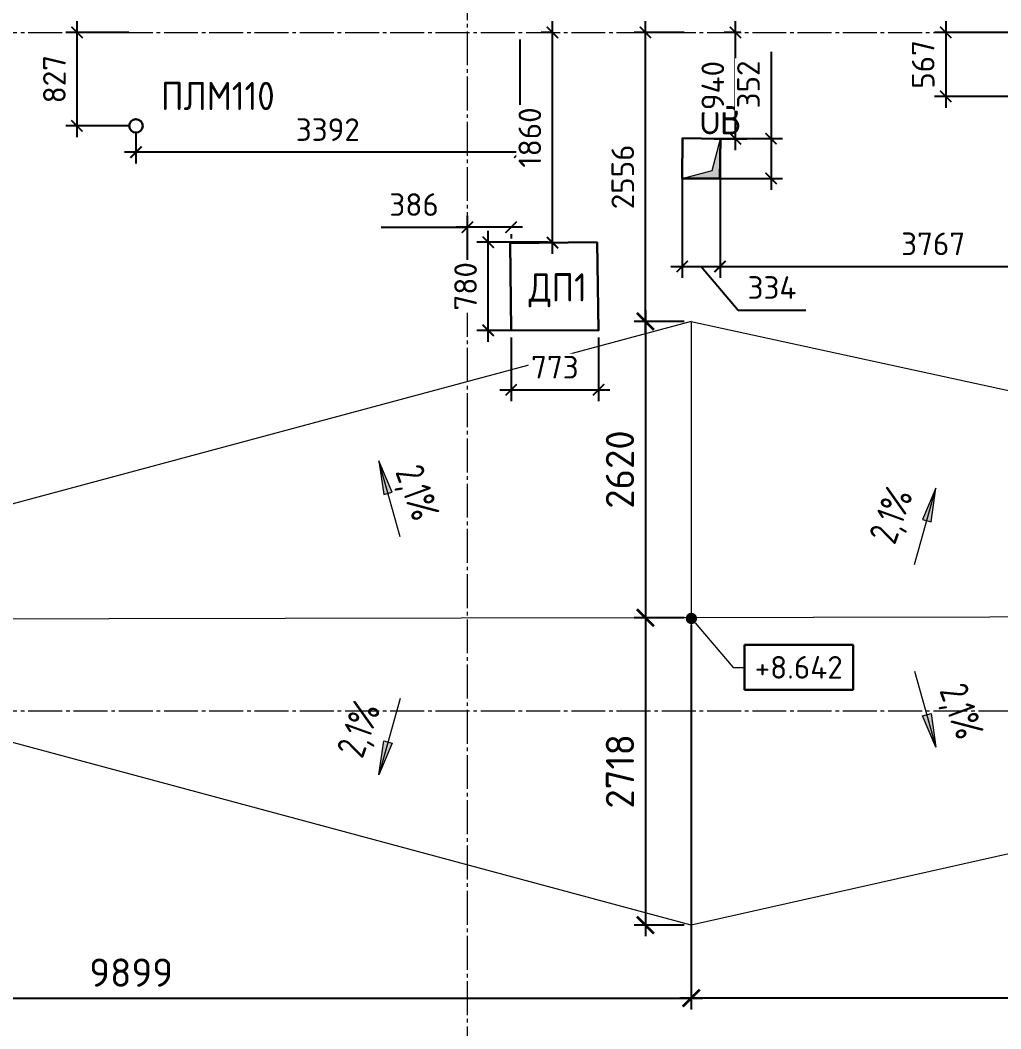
# Model space of a CAD drawing. Header units: millimetres. Extents: x -263990 to 193903, y -164417 to 240530.
# Drawn here: x -102340 to -93672, y -46842 to -37921 of the extents above; entities that cross this region are included whole.
import ezdxf
from ezdxf import colors
from ezdxf.entities.mleader import LeaderData, LeaderLine
from ezdxf.enums import TextEntityAlignment as Align
from ezdxf.math import Vec2, Vec3

# ---------------------------------------------------------------- set-up
doc = ezdxf.new("R2010")
doc.units = ezdxf.units.MM
doc.header["$LTSCALE"] = 20
doc.linetypes.add('CENTER', pattern=[20, 15, -1.7, 1.6, -1.7])
doc.layers.get('0').update_dxf_attribs({"lineweight": 0})
doc.layers.get('Defpoints').update_dxf_attribs({"color": 4})
for name, color, linetype, lineweight in [('Высотные отметки', 7, 'Continuous', 9), ('Линии1', 7, 'Continuous', 30), ('Оси', 7, 'CENTER', 9), ('Размеры', 7, 'Continuous', 9), ('Уклоны в точках', 7, 'Continuous', 9)]:
    doc.layers.add(name, color=color, linetype=linetype, lineweight=lineweight)
doc.styles.add('GOST Common_2', font='gost-common.ttf', dxfattribs={"width": 0.9, "height": 250})
doc.styles.add('ISOCPEUR', font='isocpeur.ttf', dxfattribs={"width": 0.9, "height": 250})
doc.styles.add('PDF ISOCPEUR', font='isocpeur.ttf')
doc.dimstyles.new('СПДС размеры', dxfattribs={"dimscale": 100, "dimtxt": 2.5, "dimasz": 1.5, "dimexe": 1, "dimexo": 0.625, "dimgap": 1, "dimtad": 1, "dimdec": 0, "dimtxsty": 'PDF ISOCPEUR', "dimblk": 'ARCHTICK', "dimcen": 2.5, "dimdle": 1, "dimadec": 0, "dimazin": 2, "dimtfac": 0.75, "dimtdec": 0, "dimtmove": 1, "dimatfit": 3, "dimfxl": 1, "dimtfill": 1, "dimtolj": 1, "dimarcsym": 1})
doc.dimstyles.new('СПДС размеры 2мм', dxfattribs={"dimscale": 100, "dimtxt": 2, "dimasz": 1, "dimexe": 1, "dimexo": 0.625, "dimgap": 1, "dimtad": 1, "dimdec": 0, "dimtxsty": 'PDF ISOCPEUR', "dimblk": 'ARCHTICK', "dimcen": 2.5, "dimdle": 1, "dimadec": 0, "dimazin": 2, "dimtfac": 0.75, "dimtdec": 0, "dimtmove": 1, "dimatfit": 3, "dimfxl": 1, "dimtfill": 1, "dimtolj": 1, "dimarcsym": 1})

# ---------------------------------------------------------------- blocks, each defined once
blk = doc.blocks.new('_ArchTick')
at = {"color": 0, "linetype": 'ByBlock', "const_width": 0.15}
blk.add_lwpolyline([(-0.5, -0.5), (0.5, 0.5)], dxfattribs=at)
blk = doc.blocks.new('*D593')
at = {"layer": 'Defpoints', "color": 0, "transparency": 16777216}
for p in [(-96409.3, -43235.5), (-84318, -43182.5), (-96409.3, -46569.6)]:
    blk.add_point(p, dxfattribs=at)
at = {"layer": 'Размеры', "color": 0, "lineweight": -2, "transparency": 16777216}
for p, q in [((-84318, -43245), (-84318, -46669.6)), ((-96409.3, -43298), (-96409.3, -46669.6)), ((-84218, -46569.6), (-96509.3, -46569.6))]:
    blk.add_line(p, q, dxfattribs=at)
at = {"layer": 'Размеры', "color": 0, "lineweight": -2, "transparency": 16777216, "xscale": 150, "yscale": 150, "zscale": 150, "rotation": 180}
blk.add_blockref('_ArchTick', (-96409.3, -46569.6), dxfattribs=at)
at = {"layer": 'Размеры', "color": 0, "lineweight": -2, "transparency": 16777216, "xscale": 150, "yscale": 150, "zscale": 150}
blk.add_blockref('_ArchTick', (-84318, -46569.6), dxfattribs=at)
at = {"layer": 'Размеры', "color": 0, "lineweight": 20, "transparency": 16777216, "insert": (-90363.6, -46344.6), "char_height": 250, "attachment_point": 5, "style": 'PDF ISOCPEUR', "bg_fill": 3, "box_fill_scale": 1.1, "bg_fill_color": 256, "bg_fill_true_color": 13158600, "bg_fill_transparency": 0}
blk.add_mtext('\\A1;12091', dxfattribs=at)
blk = doc.blocks.new('*D594')
at = {"layer": 'Defpoints', "color": 0, "transparency": 16777216}
for p in [(-106308.5, -43225.1, 29159.7), (-96409.3, -43205.9), (-96409.3, -46569.6)]:
    blk.add_point(p, dxfattribs=at)
at = {"layer": 'Размеры', "color": 0, "lineweight": -2, "transparency": 16777216}
for p, q in [((-106308.5, -43287.6), (-106308.5, -46669.6)), ((-96409.3, -43268.4), (-96409.3, -46669.6)), ((-106408.5, -46569.6), (-96309.3, -46569.6))]:
    blk.add_line(p, q, dxfattribs=at)
at = {"layer": 'Размеры', "color": 0, "lineweight": -2, "transparency": 16777216, "xscale": 150, "yscale": 150, "zscale": 150, "rotation": 180}
blk.add_blockref('_ArchTick', (-106308.5, -46569.6), dxfattribs=at)
at = {"layer": 'Размеры', "color": 0, "lineweight": -2, "transparency": 16777216, "xscale": 150, "yscale": 150, "zscale": 150}
blk.add_blockref('_ArchTick', (-96409.3, -46569.6), dxfattribs=at)
at = {"layer": 'Размеры', "color": 0, "lineweight": 20, "transparency": 16777216, "insert": (-101358.9, -46344.6), "char_height": 250, "attachment_point": 5, "style": 'PDF ISOCPEUR', "bg_fill": 3, "box_fill_scale": 1.1, "bg_fill_color": 256, "bg_fill_true_color": 13158600, "bg_fill_transparency": 0}
blk.add_mtext('\\A1;9899', dxfattribs=at)
blk = doc.blocks.new('*D605')
at = {"layer": 'Defpoints', "color": 0, "transparency": 16777216}
for p in [(-96813.7, -38029.4), (-96409.3, -38029.4), (-96409.3, -40585.5, 50.4)]:
    blk.add_point(p, dxfattribs=at)
at = {"layer": 'Размеры', "color": 0, "lineweight": -2, "transparency": 16777216}
for p, q in [((-96813.7, -40685.5), (-96813.7, -37929.4)), ((-96471.8, -38029.4), (-96913.7, -38029.4)), ((-96471.8, -40585.5), (-96913.7, -40585.5))]:
    blk.add_line(p, q, dxfattribs=at)
at = {"layer": 'Размеры', "color": 0, "lineweight": -2, "transparency": 16777216, "xscale": 100, "yscale": 100, "zscale": 100}
for p, rotation in [((-96813.7, -38029.4), 90), ((-96813.7, -40585.5), 270)]:
    blk.add_blockref('_ArchTick', p, dxfattribs=dict(at, rotation=rotation))
at = {"layer": 'Размеры', "color": 0, "transparency": 16777216, "insert": (-97013.7, -39307.4), "char_height": 200, "attachment_point": 5, "rotation": 90, "style": 'PDF ISOCPEUR', "bg_fill": 3, "box_fill_scale": 1.1, "bg_fill_color": 256, "bg_fill_true_color": 13158600, "bg_fill_transparency": 0}
blk.add_mtext('\\A1;2556', dxfattribs=at)
blk = doc.blocks.new('*D606')
at = {"layer": 'Defpoints', "color": 0, "transparency": 16777216}
for p in [(-96409.3, -40585.5, 50.4), (-96813.7, -43205.8), (-96409.3, -43205.8)]:
    blk.add_point(p, dxfattribs=at)
at = {"layer": 'Размеры', "color": 0, "lineweight": -2, "transparency": 16777216}
for p, q in [((-96813.7, -40485.5), (-96813.7, -43305.8)), ((-96471.8, -40585.5), (-96913.7, -40585.5)), ((-96471.8, -43205.8), (-96913.7, -43205.8))]:
    blk.add_line(p, q, dxfattribs=at)
at = {"layer": 'Размеры', "color": 0, "lineweight": -2, "transparency": 16777216, "xscale": 150, "yscale": 150, "zscale": 150}
for p, rotation in [((-96813.7, -40585.5), 90), ((-96813.7, -43205.8), 270)]:
    blk.add_blockref('_ArchTick', p, dxfattribs=dict(at, rotation=rotation))
at = {"layer": 'Размеры', "color": 0, "transparency": 16777216, "insert": (-97038.7, -41895.6), "char_height": 250, "attachment_point": 5, "rotation": 90, "style": 'PDF ISOCPEUR', "bg_fill": 3, "box_fill_scale": 1.1, "bg_fill_color": 256, "bg_fill_true_color": 13158600, "bg_fill_transparency": 0}
blk.add_mtext('\\A1;2620', dxfattribs=at)
blk = doc.blocks.new('*D607')
at = {"layer": 'Defpoints', "color": 0, "transparency": 16777216}
for p in [(-96409.3, -43205.8), (-96813.7, -45923.5), (-96409.3, -45923.5, 50.4)]:
    blk.add_point(p, dxfattribs=at)
at = {"layer": 'Размеры', "color": 0, "lineweight": -2, "transparency": 16777216}
for p, q in [((-96813.7, -43105.8), (-96813.7, -46023.5)), ((-96471.8, -43205.8), (-96913.7, -43205.8)), ((-96471.8, -45923.5), (-96913.7, -45923.5))]:
    blk.add_line(p, q, dxfattribs=at)
at = {"layer": 'Размеры', "color": 0, "lineweight": -2, "transparency": 16777216, "xscale": 150, "yscale": 150, "zscale": 150}
for p, rotation in [((-96813.7, -43205.8), 90), ((-96813.7, -45923.5), 270)]:
    blk.add_blockref('_ArchTick', p, dxfattribs=dict(at, rotation=rotation))
at = {"layer": 'Размеры', "color": 0, "transparency": 16777216, "insert": (-97038.7, -44564.6), "char_height": 250, "attachment_point": 5, "rotation": 90, "style": 'PDF ISOCPEUR', "bg_fill": 3, "box_fill_scale": 1.1, "bg_fill_color": 256, "bg_fill_true_color": 13158600, "bg_fill_transparency": 0}
blk.add_mtext('\\A1;2718', dxfattribs=at)
blk = doc.blocks.new('*D610')
at = {"layer": 'Defpoints', "color": 0, "transparency": 16777216}
for p in [(-97925, -38029.4), (-101316.9, -38856.4), (-101316.9, -39089.4)]:
    blk.add_point(p, dxfattribs=at)
at = {"layer": 'Размеры', "color": 0, "lineweight": -2, "transparency": 16777216}
for p, q in [((-97925, -38091.9), (-97925, -39189.4)), ((-101316.9, -38918.9), (-101316.9, -39189.4)), ((-97825, -39089.4), (-101416.9, -39089.4))]:
    blk.add_line(p, q, dxfattribs=at)
at = {"layer": 'Размеры', "color": 0, "lineweight": -2, "transparency": 16777216, "xscale": 100, "yscale": 100, "zscale": 100, "rotation": 180}
blk.add_blockref('_ArchTick', (-101316.9, -39089.4), dxfattribs=at)
at = {"layer": 'Размеры', "color": 0, "lineweight": -2, "transparency": 16777216, "xscale": 100, "yscale": 100, "zscale": 100}
blk.add_blockref('_ArchTick', (-97925, -39089.4), dxfattribs=at)
at = {"layer": 'Размеры', "color": 0, "transparency": 16777216, "insert": (-99621, -38889.4), "char_height": 200, "attachment_point": 5, "style": 'PDF ISOCPEUR', "bg_fill": 3, "box_fill_scale": 1.1, "bg_fill_color": 256, "bg_fill_true_color": 13158600, "bg_fill_transparency": 0}
blk.add_mtext('\\A1;3392', dxfattribs=at)
blk = doc.blocks.new('*D611')
at = {"layer": 'Defpoints', "color": 0, "transparency": 16777216}
for p in [(-101316.9, -38029.4), (-101837.9, -38856.4), (-101316.9, -38856.4)]:
    blk.add_point(p, dxfattribs=at)
at = {"layer": 'Размеры', "color": 0, "lineweight": -2, "transparency": 16777216}
for p, q in [((-101837.9, -37929.4), (-101837.9, -38956.4)), ((-101379.4, -38029.4), (-101937.9, -38029.4)), ((-101379.4, -38856.4), (-101937.9, -38856.4))]:
    blk.add_line(p, q, dxfattribs=at)
at = {"layer": 'Размеры', "color": 0, "lineweight": -2, "transparency": 16777216, "xscale": 100, "yscale": 100, "zscale": 100}
for p, rotation in [((-101837.9, -38029.4), 90), ((-101837.9, -38856.4), 270)]:
    blk.add_blockref('_ArchTick', p, dxfattribs=dict(at, rotation=rotation))
at = {"layer": 'Размеры', "color": 0, "transparency": 16777216, "insert": (-102037.9, -38442.9), "char_height": 200, "attachment_point": 5, "rotation": 90, "style": 'PDF ISOCPEUR', "bg_fill": 3, "box_fill_scale": 1.1, "bg_fill_color": 256, "bg_fill_true_color": 13158600, "bg_fill_transparency": 0}
blk.add_mtext('\\A1;827', dxfattribs=at)
blk = doc.blocks.new('*D642')
at = {"layer": 'Defpoints', "color": 0, "transparency": 16777216}
for p in [(-93469.9, -38029.4), (-94158.4, -38596.4), (-93469.9, -38596.4)]:
    blk.add_point(p, dxfattribs=at)
at = {"layer": 'Размеры', "color": 0, "lineweight": -2, "transparency": 16777216}
for p, q in [((-94158.4, -37929.4), (-94158.4, -38696.4)), ((-93532.4, -38029.4), (-94258.4, -38029.4)), ((-93532.4, -38596.4), (-94258.4, -38596.4))]:
    blk.add_line(p, q, dxfattribs=at)
at = {"layer": 'Размеры', "color": 0, "transparency": 16777216, "insert": (-94358.4, -38312.9), "char_height": 200, "attachment_point": 5, "rotation": 90, "style": 'PDF ISOCPEUR', "bg_fill": 3, "box_fill_scale": 1.1, "bg_fill_color": 256, "bg_fill_true_color": 13158600, "bg_fill_transparency": 0}
blk.add_mtext('\\A1;567', dxfattribs=at)
at = {"layer": 'Размеры', "color": 0, "lineweight": -2, "transparency": 16777216, "xscale": 100, "yscale": 100, "zscale": 100}
for p, rotation in [((-94158.4, -38029.4), 90), ((-94158.4, -38596.4), 270)]:
    blk.add_blockref('_ArchTick', p, dxfattribs=dict(at, rotation=rotation))
blk = doc.blocks.new('*D643')
at = {"layer": 'Defpoints', "color": 0, "transparency": 16777216}
for p in [(-98386.9, -39752.3), (-98001.2, -39752.3), (-98386.9, -40278.6)]:
    blk.add_point(p, dxfattribs=at)
at = {"layer": 'Размеры', "color": 0, "lineweight": -2, "transparency": 16777216}
for p, q in [((-98386.9, -40216.1), (-98386.9, -39652.3)), ((-99148.3, -39752.3), (-98386.9, -39752.3)), ((-97901.2, -39752.3), (-98486.9, -39752.3)), ((-98001.2, -39814.8), (-98001.2, -39852.3))]:
    blk.add_line(p, q, dxfattribs=at)
at = {"layer": 'Размеры', "color": 0, "lineweight": -2, "transparency": 16777216, "xscale": 100, "yscale": 100, "zscale": 100, "rotation": 180}
blk.add_blockref('_ArchTick', (-98386.9, -39752.3), dxfattribs=at)
at = {"layer": 'Размеры', "color": 0, "lineweight": -2, "transparency": 16777216, "xscale": 100, "yscale": 100, "zscale": 100}
blk.add_blockref('_ArchTick', (-98001.2, -39752.3), dxfattribs=at)
at = {"layer": 'Размеры', "color": 0, "transparency": 16777216, "insert": (-98858.3, -39552.3), "char_height": 200, "attachment_point": 5, "style": 'PDF ISOCPEUR', "bg_fill": 3, "box_fill_scale": 1.1, "bg_fill_color": 256, "bg_fill_true_color": 13158600, "bg_fill_transparency": 0}
blk.add_mtext('\\A1;386', dxfattribs=at)
blk = doc.blocks.new('*D644')
at = {"layer": 'Defpoints', "color": 0, "transparency": 16777216}
for p in [(-98000.1, -40664.2), (-97227.5, -40665.6), (-97227.5, -41190.6)]:
    blk.add_point(p, dxfattribs=at)
at = {"layer": 'Размеры', "color": 0, "lineweight": -2, "transparency": 16777216}
for p, q in [((-98000.1, -40726.7), (-98000.1, -41290.6)), ((-97227.5, -40728.1), (-97227.5, -41290.6)), ((-98100.1, -41190.6), (-97127.5, -41190.6))]:
    blk.add_line(p, q, dxfattribs=at)
at = {"layer": 'Размеры', "color": 0, "lineweight": -2, "transparency": 16777216, "xscale": 100, "yscale": 100, "zscale": 100, "rotation": 180}
blk.add_blockref('_ArchTick', (-98000.1, -41190.6), dxfattribs=at)
at = {"layer": 'Размеры', "color": 0, "lineweight": -2, "transparency": 16777216, "xscale": 100, "yscale": 100, "zscale": 100}
blk.add_blockref('_ArchTick', (-97227.5, -41190.6), dxfattribs=at)
at = {"layer": 'Размеры', "color": 0, "transparency": 16777216, "insert": (-97613.8, -40990.6), "char_height": 200, "attachment_point": 5, "style": 'PDF ISOCPEUR', "bg_fill": 3, "box_fill_scale": 1.1, "bg_fill_color": 256, "bg_fill_true_color": 13158600, "bg_fill_transparency": 0}
blk.add_mtext('\\A1;773', dxfattribs=at)
blk = doc.blocks.new('*D645')
at = {"layer": 'Defpoints', "color": 0, "transparency": 16777216}
for p in [(-96153.8, -39146.3), (-92386.9, -39227.8), (-92386.9, -40099.2)]:
    blk.add_point(p, dxfattribs=at)
at = {"layer": 'Размеры', "color": 0, "lineweight": -2, "transparency": 16777216}
for p, q in [((-96153.8, -39208.8), (-96153.8, -40199.2)), ((-92386.9, -39290.3), (-92386.9, -40199.2)), ((-96253.8, -40099.2), (-92286.9, -40099.2))]:
    blk.add_line(p, q, dxfattribs=at)
at = {"layer": 'Размеры', "color": 0, "lineweight": -2, "transparency": 16777216, "xscale": 100, "yscale": 100, "zscale": 100, "rotation": 180}
blk.add_blockref('_ArchTick', (-96153.8, -40099.2), dxfattribs=at)
at = {"layer": 'Размеры', "color": 0, "lineweight": -2, "transparency": 16777216, "xscale": 100, "yscale": 100, "zscale": 100}
blk.add_blockref('_ArchTick', (-92386.9, -40099.2), dxfattribs=at)
at = {"layer": 'Размеры', "color": 0, "transparency": 16777216, "insert": (-94270.3, -39899.2), "char_height": 200, "attachment_point": 5, "style": 'PDF ISOCPEUR', "bg_fill": 3, "box_fill_scale": 1.1, "bg_fill_color": 256, "bg_fill_true_color": 13158600, "bg_fill_transparency": 0}
blk.add_mtext('\\A1;3767', dxfattribs=at)
blk = doc.blocks.new('*D646')
at = {"layer": 'Defpoints', "color": 0, "transparency": 16777216}
for p in [(-96487.8, -39143.6), (-96153.8, -39148.7), (-96153.8, -40099.2)]:
    blk.add_point(p, dxfattribs=at)
at = {"layer": 'Размеры', "color": 0, "lineweight": -2, "transparency": 16777216}
for p, q in [((-96487.8, -39206.1), (-96487.8, -40199.2)), ((-96153.8, -39211.2), (-96153.8, -40199.2)), ((-96587.8, -40099.2), (-96053.8, -40099.2)), ((-96320.8, -40099.2), (-95994.6, -40485.7)), ((-95994.6, -40485.7), (-95394.6, -40485.7))]:
    blk.add_line(p, q, dxfattribs=at)
at = {"layer": 'Размеры', "color": 0, "lineweight": -2, "transparency": 16777216, "xscale": 100, "yscale": 100, "zscale": 100, "rotation": 180}
blk.add_blockref('_ArchTick', (-96487.8, -40099.2), dxfattribs=at)
at = {"layer": 'Размеры', "color": 0, "lineweight": -2, "transparency": 16777216, "xscale": 100, "yscale": 100, "zscale": 100}
blk.add_blockref('_ArchTick', (-96153.8, -40099.2), dxfattribs=at)
at = {"layer": 'Размеры', "color": 0, "transparency": 16777216, "insert": (-95694.6, -40285.7), "char_height": 200, "attachment_point": 5, "style": 'PDF ISOCPEUR', "bg_fill": 3, "box_fill_scale": 1.1, "bg_fill_color": 256, "bg_fill_true_color": 13158600, "bg_fill_transparency": 0}
blk.add_mtext('\\A1;334', dxfattribs=at)
blk = doc.blocks.new('*D647')
at = {"layer": 'Defpoints', "color": 0, "transparency": 16777216}
for p in [(-96018.1, -38029.4), (-95908.6, -38029.4), (-96267.7, -38969.7)]:
    blk.add_point(p, dxfattribs=at)
at = {"layer": 'Размеры', "color": 0, "lineweight": -2, "transparency": 16777216}
for p, q in [((-96018.1, -39069.7), (-96018.1, -37929.4)), ((-95971.1, -38029.4), (-96118.1, -38029.4)), ((-96205.2, -38969.7), (-95918.1, -38969.7))]:
    blk.add_line(p, q, dxfattribs=at)
at = {"layer": 'Размеры', "color": 0, "lineweight": -2, "transparency": 16777216, "xscale": 100, "yscale": 100, "zscale": 100}
for p, rotation in [((-96018.1, -38029.4), 90), ((-96018.1, -38969.7), 270)]:
    blk.add_blockref('_ArchTick', p, dxfattribs=dict(at, rotation=rotation))
at = {"layer": 'Размеры', "color": 0, "transparency": 16777216, "insert": (-96218.1, -38499.5), "char_height": 200, "attachment_point": 5, "rotation": 90, "style": 'PDF ISOCPEUR', "bg_fill": 3, "box_fill_scale": 1.1, "bg_fill_color": 256, "bg_fill_true_color": 13158600, "bg_fill_transparency": 0}
blk.add_mtext('\\A1;940', dxfattribs=at)
blk = doc.blocks.new('*D648')
at = {"layer": 'Defpoints', "color": 0, "transparency": 16777216}
for p in [(-96318.6, -38969), (-96323, -39320.9), (-95703.1, -39320.9)]:
    blk.add_point(p, dxfattribs=at)
at = {"layer": 'Размеры', "color": 0, "lineweight": -2, "transparency": 16777216}
for p, q in [((-95703.1, -38200.1), (-95703.1, -38969)), ((-95703.1, -38869), (-95703.1, -39420.9)), ((-96256.1, -38969), (-95603.1, -38969)), ((-96260.5, -39320.9), (-95603.1, -39320.9))]:
    blk.add_line(p, q, dxfattribs=at)
at = {"layer": 'Размеры', "color": 0, "lineweight": -2, "transparency": 16777216, "xscale": 100, "yscale": 100, "zscale": 100}
for p, rotation in [((-95703.1, -38969), 90), ((-95703.1, -39320.9), 270)]:
    blk.add_blockref('_ArchTick', p, dxfattribs=dict(at, rotation=rotation))
at = {"layer": 'Размеры', "color": 0, "transparency": 16777216, "insert": (-95903.1, -38490.1), "char_height": 200, "attachment_point": 5, "rotation": 90, "style": 'PDF ISOCPEUR', "bg_fill": 3, "box_fill_scale": 1.1, "bg_fill_color": 256, "bg_fill_true_color": 13158600, "bg_fill_transparency": 0}
blk.add_mtext('\\A1;352', dxfattribs=at)
blk = doc.blocks.new('*D649')
at = {"layer": 'Defpoints', "color": 0, "transparency": 16777216}
for p in [(-97635.3, -38029.4), (-97584.6, -38029.4), (-97584.6, -39889)]:
    blk.add_point(p, dxfattribs=at)
at = {"layer": 'Размеры', "color": 0, "lineweight": -2, "transparency": 16777216}
for p, q in [((-97635.3, -39989), (-97635.3, -37929.4)), ((-97647.1, -38029.4), (-97735.3, -38029.4)), ((-97647.1, -39889), (-97735.3, -39889))]:
    blk.add_line(p, q, dxfattribs=at)
at = {"layer": 'Размеры', "color": 0, "lineweight": -2, "transparency": 16777216, "xscale": 100, "yscale": 100, "zscale": 100}
for p, rotation in [((-97635.3, -38029.4), 90), ((-97635.3, -39889), 270)]:
    blk.add_blockref('_ArchTick', p, dxfattribs=dict(at, rotation=rotation))
at = {"layer": 'Размеры', "color": 0, "transparency": 16777216, "insert": (-97835.3, -38959.2), "char_height": 200, "attachment_point": 5, "rotation": 90, "style": 'PDF ISOCPEUR', "bg_fill": 3, "box_fill_scale": 1.1, "bg_fill_color": 256, "bg_fill_true_color": 13158600, "bg_fill_transparency": 0}
blk.add_mtext('\\A1;1860', dxfattribs=at)
blk = doc.blocks.new('*D650')
at = {"layer": 'Defpoints', "color": 0, "transparency": 16777216}
for p in [(-98203.3, -39885.1), (-97613.8, -39885.1), (-97613.8, -40664.9)]:
    blk.add_point(p, dxfattribs=at)
at = {"layer": 'Размеры', "color": 0, "lineweight": -2, "transparency": 16777216}
for p, q in [((-98203.3, -40764.9), (-98203.3, -39785.1)), ((-97676.3, -39885.1), (-98303.3, -39885.1)), ((-97676.3, -40664.9), (-98303.3, -40664.9))]:
    blk.add_line(p, q, dxfattribs=at)
at = {"layer": 'Размеры', "color": 0, "lineweight": -2, "transparency": 16777216, "xscale": 100, "yscale": 100, "zscale": 100}
for p, rotation in [((-98203.3, -39885.1), 90), ((-98203.3, -40664.9), 270)]:
    blk.add_blockref('_ArchTick', p, dxfattribs=dict(at, rotation=rotation))
at = {"layer": 'Размеры', "color": 0, "transparency": 16777216, "insert": (-98403.3, -40275), "char_height": 200, "attachment_point": 5, "rotation": 90, "style": 'PDF ISOCPEUR', "bg_fill": 3, "box_fill_scale": 1.1, "bg_fill_color": 256, "bg_fill_true_color": 13158600, "bg_fill_transparency": 0}
blk.add_mtext('\\A1;780', dxfattribs=at)
blk = doc.blocks.new('ОТМ')
at = {"layer": 'Высотные отметки', "lineweight": 30, "transparency": 16777216}
for p, q in [((-598, -259), (-598, 241)), ((-598, 241), (602, 241)), ((602, 241), (602, -259)), ((602, -259), (-598, -259))]:
    blk.add_line(p, q, dxfattribs=at)
at = {"layer": 'Высотные отметки', "transparency": 16777216, "style": 'PDF ISOCPEUR', "flags": 8}
blk.add_attdef('ОТМ', text='', height=250, dxfattribs=at).set_placement((2, -9), align=Align.MIDDLE_CENTER)
blk = doc.blocks.new('_Dot')
at = {"color": 0, "linetype": 'ByBlock', "lineweight": -2}
blk.add_line((-0.5, 0), (-1, 0), dxfattribs=at)
at = {"color": 0, "linetype": 'ByBlock', "const_width": 0.5}
blk.add_lwpolyline([(-0.25, 0, 1), (0.25, 0, 1)], format="xyb", close=True, dxfattribs=at)

msp = doc.modelspace()

# ---------------------------------------------------------------- hatches: boundary and pattern name
at = {"layer": 'Уклоны в точках', "lineweight": 20}
for points in [[(-99169.34086, -41817.47044), (-99127.10256, -42117.09661), (-99050.99284, -42095.95502)], [(-94246.57624, -42059.65772), (-94364.92426, -42338.1423), (-94288.81453, -42359.28389)]]:
    msp.add_hatch(color=7, dxfattribs=at).paths.add_polyline_path(points, flags=0)

# ---------------------------------------------------------------- linework, layer by layer
at = {"layer": 'Оси', "color": 7, "lineweight": 5}
for p, q in [((-98386.88926, -54320.53519), (-98386.88926, -37595.41866)), ((-129068.41441, -38029.36437), (-79912.2678, -38029.36437)), ((-129068.41441, -44029.36437), (-79912.2678, -44029.36437))]:
    msp.add_line(p, q, dxfattribs=at)
at = {"layer": 'Уклоны в точках', "color": 7, "lineweight": 20}
for p, q in [((-99169.34086, -41817.47044), (-99127.10256, -42117.09661)), ((-99050.99284, -42095.95502), (-99169.34086, -41817.47044)), ((-99127.10256, -42117.09661), (-99050.99284, -42095.95502)), ((-94246.57624, -42059.65772), (-94364.92426, -42338.1423)), ((-94288.81453, -42359.28389), (-94246.57624, -42059.65772)), ((-94364.92426, -42338.1423), (-94288.81453, -42359.28389))]:
    msp.add_line(p, q, dxfattribs=at)
at = {"layer": 'Уклоны в точках', "color": 7}
for p, q in [((-98981.99016, -42491.93298), (-99169.34086, -41817.47044)), ((-94433.92694, -42734.12026), (-94246.57624, -42059.65772))]:
    msp.add_line(p, q, dxfattribs=at)

# ---------------------------------------------------------------- texts
at = {"color": 7, "char_height": 250, "width": 1266.66625, "attachment_point": 1, "rotation": 359.999999995, "style": 'ISOCPEUR'}
for s, insert in [('ОВ', (-96330.83332, -38680.92827)), ('ДП1', (-97845.94572, -40159.91065))]:
    msp.add_mtext(s, dxfattribs=dict(at, insert=insert))
at = {"layer": 'Размеры', "color": 7, "lineweight": 20, "char_height": 250, "width": 7627.6246254, "line_spacing_factor": 1.022761, "style": 'GOST Common_2'}
for insert, attachment_point, rotation in [((-98792.37363, -41829.83409), 1, 290), ((-94680.21851, -42032.99643), 3, 69.999999999)]:
    msp.add_mtext('2,1%', dxfattribs=dict(at, insert=insert, attachment_point=attachment_point, rotation=rotation))

# ---------------------------------------------------------------- dimensions: what is measured, and where the dimension line sits
at = {"layer": 'Размеры'}
dim = msp.add_linear_dim(base=(-92386.88926, -40099.15607), p1=(-96153.78165, -39146.29911), p2=(-92386.88926, -39227.81974), dimstyle='СПДС размеры 2мм', dxfattribs=at)
dim.commit()
dim.dimension.update_dxf_attribs({"geometry": '*D645', "text_midpoint": (-94270.33546, -39899.15607)})

# ---------------------------------------------------------------- next in the draw order: dimensions: what is measured, and where the dimension line sits
dim = msp.add_linear_dim(base=(-94158.43313, -38596.36437), p1=(-93469.88926, -38029.36437), p2=(-93469.88926, -38596.36437), angle=90, dimstyle='СПДС размеры 2мм', dxfattribs=at)
dim.commit()
dim.dimension.update_dxf_attribs({"geometry": '*D642', "text_midpoint": (-94158.43313, -38312.86437), "dimtype": 160})
dim = msp.add_linear_dim(base=(-101316.88926, -39089.37389), p1=(-97925.04989, -38029.36437), p2=(-101316.88926, -38856.36437), dimstyle='СПДС размеры 2мм', dxfattribs=at)
dim.commit()
dim.dimension.update_dxf_attribs({"geometry": '*D610', "text_midpoint": (-99620.96958, -38889.37389)})
at = {"layer": 'Размеры', "color": 7, "lineweight": 20}
dim = msp.add_linear_dim(base=(-96409.2575, -46569.648), p1=(-84318.04161, -43182.50923), p2=(-96409.2575, -43235.47192), dimstyle='СПДС размеры', dxfattribs=at)
dim.commit()
dim.dimension.update_dxf_attribs({"geometry": '*D593', "text_midpoint": (-90363.64956, -46344.648)})

# ---------------------------------------------------------------- next in the draw order: hatches: boundary and pattern name
at = {"layer": 'Уклоны в точках', "lineweight": 20}
msp.add_hatch(color=7, dxfattribs=at).paths.add_polyline_path([(-94246.57624, -44352.15306), (-94364.92426, -44073.66848), (-94288.81453, -44052.52689)], flags=0)

# ---------------------------------------------------------------- next in the draw order: linework, layer by layer
at = {"layer": 'Уклоны в точках', "color": 7}
msp.add_line((-94433.92694, -43677.69052), (-94246.57624, -44352.15306), dxfattribs=at)
at = {"layer": 'Уклоны в точках', "color": 7, "lineweight": 20}
for p, q in [((-94364.92426, -44073.66848), (-94288.81453, -44052.52689)), ((-94288.81453, -44052.52689), (-94246.57624, -44352.15306)), ((-94246.57624, -44352.15306), (-94364.92426, -44073.66848))]:
    msp.add_line(p, q, dxfattribs=at)

# ---------------------------------------------------------------- next in the draw order: texts
at = {"color": 7, "insert": (-101095.61803, -38466.83289, -29195.88151), "char_height": 250, "width": 1266.66625, "attachment_point": 1, "rotation": 359.999999995, "style": 'ISOCPEUR'}
msp.add_mtext('ПЛМ110', dxfattribs=at)
at = {"layer": 'Размеры', "color": 7, "lineweight": 20, "insert": (-94107.52241, -44319.05155), "char_height": 250, "width": 7627.6246254, "attachment_point": 9, "rotation": 290.205318411, "line_spacing_factor": 1.022761, "style": 'GOST Common_2'}
msp.add_mtext('2,1%', dxfattribs=at)

# ---------------------------------------------------------------- next in the draw order: dimensions: what is measured, and where the dimension line sits
at = {"layer": 'Размеры'}
dim = msp.add_linear_dim(base=(-101837.91161, -38856.36437), p1=(-101316.88926, -38029.36437), p2=(-101316.88926, -38856.36437), angle=90, dimstyle='СПДС размеры 2мм', dxfattribs=at)
dim.commit()
dim.dimension.update_dxf_attribs({"geometry": '*D611', "text_midpoint": (-102037.91161, -38442.86437)})
at = {"layer": 'Размеры', "color": 7, "lineweight": 20}
dim = msp.add_linear_dim(base=(-96409.25743, -46569.648), p1=(-106308.47575, -43225.0601, 29159.68432), p2=(-96409.25743, -43205.90539), dimstyle='СПДС размеры', dxfattribs=at)
dim.commit()
dim.dimension.update_dxf_attribs({"geometry": '*D594', "text_midpoint": (-101358.86659, -46344.648)})

# ---------------------------------------------------------------- next in the draw order: hatches: boundary and pattern name
at = {"layer": 'Уклоны в точках', "lineweight": 20}
msp.add_hatch(color=7, dxfattribs=at).paths.add_polyline_path([(-99169.34086, -44594.34034), (-99127.10256, -44294.71417), (-99050.99284, -44315.85576)], flags=0)

# ---------------------------------------------------------------- next in the draw order: linework, layer by layer
at = {"color": 7, "lineweight": 9}
for points, elevation in [([(-96409.2575, -40585.46927), (-106241.49727, -43231.09563)], 43.01308), ([(-96409.2575, -40585.46927), (-96409.25743, -45953.39035)], 50.40988), ([(-96409.2575, -40585.46927), (-84428.58429, -43192.9768)], 43.01308), ([(-96409.2575, -45923.48132), (-106241.63005, -43278.73301)], 50.40988)]:
    msp.add_lwpolyline(points, dxfattribs=dict(at, elevation=elevation))
for points in [[(-84424.44709, -43182.62102), (-106232.23935, -43224.81849)], [(-84428.36071, -43232.27045), (-96409.2575, -45923.48132)]]:
    msp.add_lwpolyline(points, dxfattribs=at)
at = {"layer": 'Линии1', "color": 7}
msp.add_circle((-101316.88926, -38856.36437), 59.69138, dxfattribs=at)
at = {"layer": 'Уклоны в точках', "color": 7}
msp.add_line((-98981.99016, -43919.8778), (-99169.34086, -44594.34034), dxfattribs=at)
at = {"layer": 'Уклоны в точках', "color": 7, "lineweight": 20}
for p, q in [((-99169.34086, -44594.34034), (-99127.10256, -44294.71417)), ((-99050.99284, -44315.85576), (-99169.34086, -44594.34034)), ((-99127.10256, -44294.71417), (-99050.99284, -44315.85576))]:
    msp.add_line(p, q, dxfattribs=at)

# ---------------------------------------------------------------- next in the draw order: texts
at = {"layer": 'Размеры', "color": 7, "lineweight": 20, "insert": (-99259.68814, -44480.59057), "char_height": 250, "width": 7627.6246254, "attachment_point": 7, "rotation": 70.205318411, "line_spacing_factor": 1.022761, "style": 'GOST Common_2'}
msp.add_mtext('2,1%', dxfattribs=at)

# ---------------------------------------------------------------- next in the draw order: dimensions: what is measured, and where the dimension line sits
at = {"layer": 'Размеры'}
dim = msp.add_linear_dim(base=(-96813.69425, -38029.36437), p1=(-96409.2575, -40585.46927, 50.40988), p2=(-96409.2575, -38029.36437), angle=90, dimstyle='СПДС размеры 2мм', dxfattribs=at)
dim.commit()
dim.dimension.update_dxf_attribs({"geometry": '*D605', "text_midpoint": (-97013.69425, -39307.41682)})

# ---------------------------------------------------------------- next in the draw order: dimensions: what is measured, and where the dimension line sits
dim = msp.add_linear_dim(base=(-96813.69425, -43205.81129), p1=(-96409.2575, -40585.46927, 50.40988), p2=(-96409.25761, -43205.81129), angle=90, dimstyle='СПДС размеры', dxfattribs=at)
dim.commit()
dim.dimension.update_dxf_attribs({"geometry": '*D606', "text_midpoint": (-97038.69425, -41895.64028)})

# ---------------------------------------------------------------- next in the draw order: linework, layer by layer
at = {"layer": 'Линии1', "color": 7}
msp.add_lwpolyline([(-97241.29939, -39885.07668), (-98008.79455, -39892.93943), (-98000.129, -40664.22436), (-97227.51232, -40665.57329), (-97241.29939, -39885.07668)], dxfattribs=at)

# ---------------------------------------------------------------- next in the draw order: dimensions: what is measured, and where the dimension line sits
at = {"layer": 'Размеры'}
dim = msp.add_linear_dim(base=(-96153.81947, -40099.15607), p1=(-96487.82291, -39143.57744), p2=(-96153.81947, -39148.74368), dimstyle='СПДС размеры 2мм', dxfattribs=at)
dim.commit()
dim.dimension.update_dxf_attribs({"geometry": '*D646', "text_midpoint": (-95894.64915, -40485.7055), "dimtype": 160})
dim = msp.add_linear_dim(base=(-96813.69425, -45923.48132), p1=(-96409.25761, -43205.81129), p2=(-96409.2575, -45923.48132, 50.40988), angle=90, dimstyle='СПДС размеры', dxfattribs=at)
dim.commit()
dim.dimension.update_dxf_attribs({"geometry": '*D607', "text_midpoint": (-97038.69425, -44564.64631)})

# ---------------------------------------------------------------- next in the draw order: hatches: boundary and pattern name
at = {"lineweight": 9}
h = msp.add_hatch(color=7, dxfattribs=at)
h.dxf.hatch_style = 1
h.paths.add_polyline_path([(-96151.08613, -38972.03007), (-96224.46159, -39250.48517), (-96489.54822, -39321.19544), (-96156.47718, -39320.56815)])

# ---------------------------------------------------------------- next in the draw order: linework, layer by layer
at = {"color": 7, "lineweight": 9}
msp.add_lwpolyline([(-96489.54822, -39321.19544), (-96224.46159, -39250.48517), (-96151.08613, -38972.03007)], dxfattribs=at)
at = {"layer": 'Линии1', "color": 7}
msp.add_lwpolyline([(-96156.47718, -39320.56815), (-96151.08613, -38972.03007), (-96486.0976, -38965.95944), (-96489.54822, -39321.19544), (-96156.47718, -39320.56815)], dxfattribs=at)

# ---------------------------------------------------------------- next in the draw order: dimensions: what is measured, and where the dimension line sits
at = {"layer": 'Размеры'}
dim = msp.add_linear_dim(base=(-98386.88926, -39752.34575), p1=(-98001.22509, -39752.34575), p2=(-98386.88926, -40278.58189), dimstyle='СПДС размеры 2мм', dxfattribs=at)
dim.commit()
dim.dimension.update_dxf_attribs({"geometry": '*D643', "text_midpoint": (-98858.29071, -39589.85192), "dimtype": 160})
dim = msp.add_linear_dim(base=(-97227.51232, -41190.59796), p1=(-98000.129, -40664.22436), p2=(-97227.51232, -40665.57329), dimstyle='СПДС размеры 2мм', dxfattribs=at)
dim.commit()
dim.dimension.update_dxf_attribs({"geometry": '*D644', "text_midpoint": (-97613.82066, -40990.59796)})

# ---------------------------------------------------------------- next in the draw order: leaders
at = {"layer": 'Высотные отметки'}
ml = msp.add_multileader_block('Standard', dxfattribs=at)
ml.set_content('ОТМ', color=256, scale=0.8)
ml.set_attribute('ОТМ', '+8.642', width=0)
ml.set_leader_properties(color=256, linetype='ByLayer', lineweight=18)
ml.set_arrow_properties(name='DOT')
ml.build(insert=Vec2(0, 0))
ml.multileader.update_dxf_attribs({"text_left_attachment_type": 6, "text_right_attachment_type": 6, "dogleg_length": 100, "arrow_head_size": 100})
ctx = ml.context
ctx.base_point, ctx.char_height, ctx.arrow_head_size, ctx.landing_gap_size, ctx.plane_origin = Vec3(-95938.36189, -43644.96842), 300, 100, 0.09, Vec3(-93857.24574, -42896.17418)
ctx.left_attachment, ctx.right_attachment = 6, 6
notes = []
notes.append((ctx, [(1, (1, 1, 0), (-96038.36189, -43644.96842), (1, 0), 100, [(0, [(-96407.11105, -43212.51036)], 0, [])])]))
ctx.block.insert = Vec3(-95460.19871, -43637.48442)
for ctx, leaders in notes:
    for number, flags, end, landing, length, lines in leaders:
        leader = LeaderData()
        leader.index, (leader.has_last_leader_line, leader.has_dogleg_vector, leader.attachment_direction) = number, flags
        leader.last_leader_point, leader.dogleg_vector, leader.dogleg_length = Vec3(end), Vec3(landing), length
        for number, points, colour, breaks in lines:
            line = LeaderLine()
            line.index, line.vertices, line.color, line.breaks = number, Vec3.list(points), colors.encode_raw_color(colour), breaks
            leader.lines.append(line)
        ctx.leaders.append(leader)

# ---------------------------------------------------------------- next in the draw order: dimensions: what is measured, and where the dimension line sits
at = {"layer": 'Размеры'}
for base, p1, p2, picture, middle in [((-97635.26664, -38029.36437), (-97584.63912, -39889.00805), (-97584.63912, -38029.36437), '*D649', (-97835.26664, -38959.18621)), ((-96018.08846, -38029.36437), (-96267.69902, -38969.72283), (-95908.64977, -38029.36437), '*D647', (-96218.08846, -38499.5436))]:
    dim = msp.add_linear_dim(base=base, p1=p1, p2=p2, angle=90, dimstyle='СПДС размеры 2мм', dxfattribs=at)
    dim.commit()
    dim.dimension.update_dxf_attribs({"geometry": picture, "text_midpoint": middle})

# ---------------------------------------------------------------- next in the draw order: dimensions: what is measured, and where the dimension line sits
dim = msp.add_linear_dim(base=(-95703.07192, -39320.88179), p1=(-96318.59186, -38968.99475), p2=(-96323.0127, -39320.88179), angle=90, dimstyle='СПДС размеры 2мм', dxfattribs=at)
dim.commit()
dim.dimension.update_dxf_attribs({"geometry": '*D648', "text_midpoint": (-95677.66861, -38490.13001), "dimtype": 160})
dim = msp.add_linear_dim(base=(-98203.28425, -39885.08263), p1=(-97613.82066, -40664.89882), p2=(-97613.82066, -39885.08263), angle=90, dimstyle='СПДС размеры 2мм', dxfattribs=at)
dim.commit()
dim.dimension.update_dxf_attribs({"geometry": '*D650', "text_midpoint": (-98403.28425, -40274.99073)})

doc.saveas('drawing.dxf')
